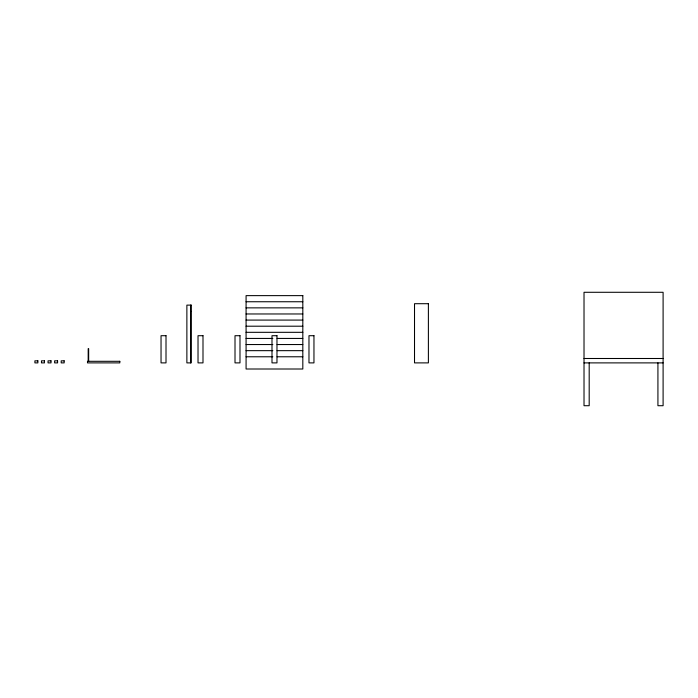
<?xml version="1.0" encoding="UTF-8"?>
<svg xmlns="http://www.w3.org/2000/svg" width="698" height="698" viewBox="0 0 698 698"><rect width="100%" height="100%" fill="white"/><g stroke="black" fill="none" stroke-linecap="round" stroke-linejoin="round"><path stroke-width="1.05" d="M246.08 301.745L302.819 301.745M246.08 307.862L302.819 307.862M190.606 311.474L191.217 311.474M246.08 313.969L302.819 313.969M246.08 320.085L302.819 320.085M246.08 326.202L302.819 326.202M246.08 332.318L302.819 332.318M246.08 338.434L272.839 338.434M277.123 338.434L302.819 338.434M246.08 344.542L272.839 344.542M277.123 344.542L302.819 344.542M246.08 350.658L272.839 350.658M277.123 350.658L302.819 350.658M246.08 356.774L272.839 356.774M277.123 356.774L302.819 356.774M584.017 358.493L663.1 358.493M584.017 362.89L663.1 362.89M657.926 362.89L657.926 405.713L663.1 405.713L663.1 292.288L584.017 292.288L584.017 405.713L589.191 405.713L589.191 362.89M190.606 305.122L190.606 362.89M88.663 361.302L88.663 348.677L88.192 348.677L88.184 361.302M302.819 295.629L246.08 295.629L246.08 369.006L302.819 369.006L302.819 295.629M428.389 303.7L414.516 303.7L414.516 362.89L428.389 362.89L428.389 303.7M191.217 305.122L186.872 305.122L186.872 362.89L191.217 362.89L191.217 305.122M166.011 335.703L161.037 335.703L161.037 362.89L166.011 362.89L166.011 335.703M202.996 335.703L198.023 335.703L198.023 362.89L202.996 362.89L202.996 335.703M239.99 335.703L235.008 335.703L235.008 362.89L239.99 362.89L239.99 335.703M276.975 335.703L271.993 335.703L271.993 362.89L276.975 362.89L276.975 335.703M313.96 335.703L308.978 335.703L308.978 362.89L313.96 362.89L313.96 335.703M37.867 360.831L34.9 360.831L34.9 362.89L37.867 362.89L37.867 360.831M44.436 360.831L41.479 360.831L41.479 362.89L44.436 362.89L44.436 360.831M51.015 360.831L48.049 360.831L48.049 362.89L51.015 362.89L51.015 360.831M57.585 360.831L54.627 360.831L54.627 362.89L57.585 362.89L57.585 360.831M64.164 360.831L61.197 360.831L61.197 362.89L64.164 362.89L64.164 360.831M119.812 361.302L87.494 361.302L87.494 362.89L119.812 362.89L119.812 361.302"/></g></svg>
